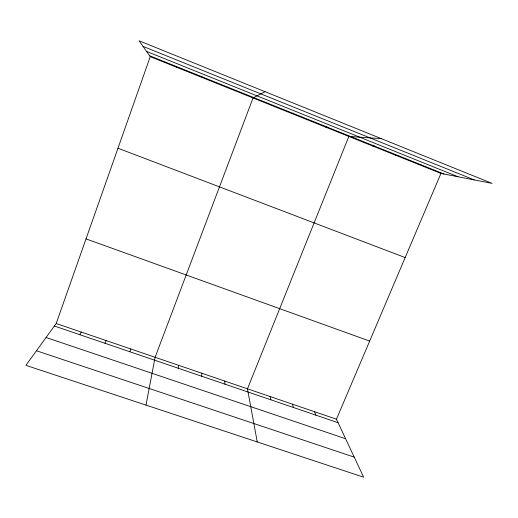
<?xml version="1.0" encoding="UTF-8"?>
<svg xmlns="http://www.w3.org/2000/svg" width="518" height="518" viewBox="0 0 518 518"><rect width="100%" height="100%" fill="white"/><g stroke="black" fill="none" stroke-linecap="round" stroke-linejoin="round"><path stroke-width="0.78" d="M202.188 77.525L202.227 76.871M178.263 368.246L178.516 365.281M145.985 405.102L155.102 357.284L253.049 97.954L265.022 91.673M129.882 351.761L130.737 348.964M56.197 323.51L336.454 419.204L363.63 477.188L25.9 365.326L56.197 323.51L150.246 56.663L139.109 40.812L492.1 183.398L440.941 173.42L150.246 56.663M336.454 419.204L440.941 173.42M104.966 343.266L106.138 340.566M79.798 334.686L81.294 332.083M227.752 87.795L228.134 87.283M277.363 107.718L278.393 107.479M301.424 117.385L302.765 117.269M325.252 126.955L326.897 126.968M381.28 138.636L348.847 136.435L247.462 388.824L257.245 441.951M372.209 145.817L374.443 146.07M395.344 155.109L397.863 155.478M418.253 164.31L421.05 164.795M36.461 350.751L354.228 457.129M46.076 337.483L345.603 438.733M54.377 326.023L338.105 422.727M86.027 238.882L369.664 341.077M117.974 148.219L405.167 257.569M149.585 55.724L444.017 174.022M143.026 46.387L474.274 179.921M146.555 51.412L458.035 176.755M314.51 411.713L315.902 415.164M176.042 66.356L176.353 67.152M292.366 404.157L293.499 407.524M270.02 396.523L270.882 399.818M224.695 381.047L225.013 384.181M201.716 373.2L201.748 376.256"/></g></svg>
